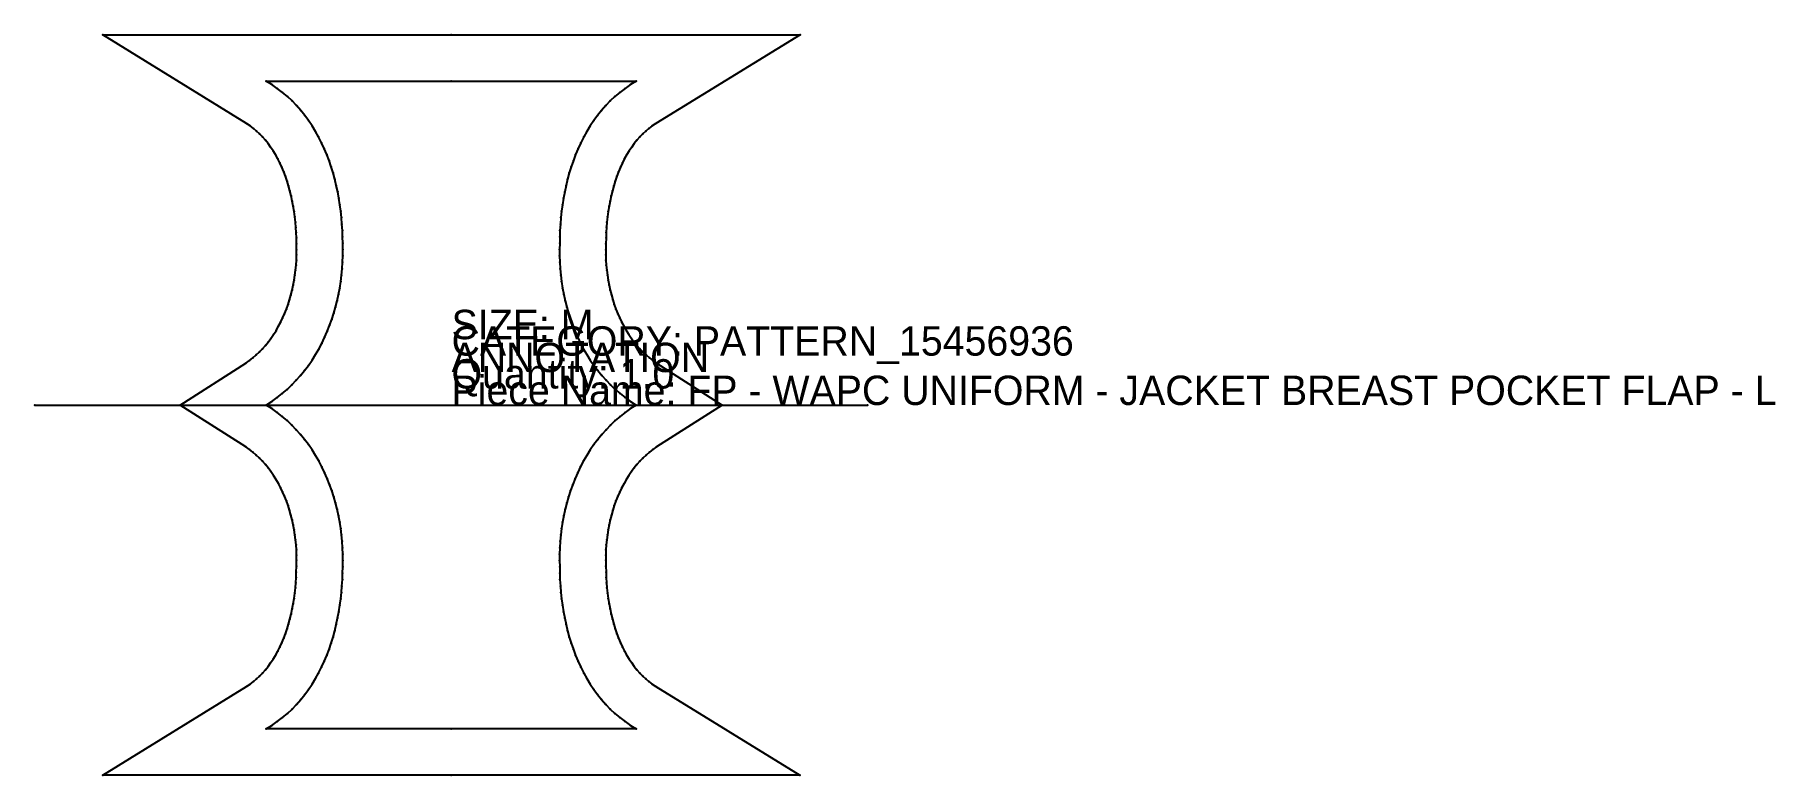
# Model space of a CAD drawing. Extents: x -75.3 to 11.2, y -0.1 to 46.3.
# Drawn here: x -75.25 to -60.44, y 40.02 to 46.32 of the extents above.
import ezdxf

# ---------------------------------------------------------------- set-up
doc = ezdxf.new("R2010")
doc.units = 0

# ---------------------------------------------------------------- blocks, each defined once
blk = doc.blocks.new('FP - WAPC UNIFORM - JACKET BREAST POCKET FLAP - L_M')
at = {"layer": '1'}
for points in [[(-74.0136, 43.169), (-73.4549, 43.5266), (-73.4245, 43.5481), (-73.3955, 43.5708), (-73.3671, 43.5952), (-73.3399, 43.6208), (-73.3139, 43.6477), (-73.2887, 43.676), (-73.2646, 43.7055), (-73.2415, 43.7363), (-73.2193, 43.7687), (-73.1983, 43.8019), (-73.1785, 43.8362), (-73.1596, 43.8718), (-73.1419, 43.9086), (-73.1252, 43.9464), (-73.1099, 43.985), (-73.0956, 44.0246), (-73.0827, 44.0645), (-73.0711, 44.1052), (-73.0605, 44.147), (-73.0513, 44.1891), (-73.0434, 44.2313), (-73.0368, 44.2742), (-73.0314, 44.3169), (-73.0274, 44.36), (-73.0247, 44.4031), (-73.0233, 44.4459), (-73.0231, 44.4885), (-73.0245, 44.5395), (-73.0252, 44.5914), (-73.0269, 44.636), (-73.0296, 44.6812), (-73.0334, 44.7265), (-73.0383, 44.7717), (-73.0443, 44.8165), (-73.0514, 44.8612), (-73.0595, 44.9051), (-73.069, 44.9487), (-73.0795, 44.9919), (-73.091, 45.0337), (-73.1037, 45.075), (-73.1175, 45.1154), (-73.1324, 45.1543), (-73.1485, 45.1928), (-73.1655, 45.2298), (-73.1836, 45.2653), (-73.2026, 45.2996), (-73.2227, 45.3326), (-73.2439, 45.3643), (-73.2659, 45.3945), (-73.2885, 45.4228), (-73.3125, 45.45), (-73.3378, 45.4762), (-73.3636, 45.5005), (-73.3907, 45.5235), (-73.4189, 45.5451), (-73.4488, 45.5657), (-74.6711, 46.3193)], [(-74.6711, 46.3193), (-71.7077, 46.3192)], [(-71.7077, 46.3192), (-68.7377, 46.3191)], [(-68.7377, 46.3191), (-69.9667, 45.5655), (-69.9961, 45.5452), (-70.0244, 45.5235), (-70.0517, 45.5003), (-70.0776, 45.476), (-70.1025, 45.4502), (-70.1266, 45.4228), (-70.1495, 45.3943), (-70.1713, 45.3643), (-70.1925, 45.3326), (-70.2126, 45.2996), (-70.2315, 45.2656), (-70.2496, 45.2298), (-70.2668, 45.1925), (-70.2827, 45.1547), (-70.2975, 45.1157), (-70.3114, 45.075), (-70.3241, 45.0337), (-70.3357, 44.9916), (-70.3462, 44.9487), (-70.3556, 44.9051), (-70.3639, 44.8609), (-70.3709, 44.8165), (-70.3769, 44.7717), (-70.3818, 44.7265), (-70.3856, 44.6815), (-70.3882, 44.6364), (-70.3899, 44.591), (-70.3907, 44.5395), (-70.392, 44.4889), (-70.3918, 44.4459), (-70.3904, 44.4027), (-70.3877, 44.3597), (-70.3838, 44.3169), (-70.3784, 44.2742), (-70.3718, 44.2317), (-70.3638, 44.1891), (-70.3546, 44.1467), (-70.3442, 44.1056), (-70.3324, 44.0645), (-70.3195, 44.0242), (-70.3054, 43.9853), (-70.2899, 43.9464), (-70.2732, 43.9083), (-70.2556, 43.8718), (-70.2367, 43.8362), (-70.2169, 43.8019), (-70.1959, 43.7687), (-70.1737, 43.7363), (-70.1506, 43.7055), (-70.1265, 43.676), (-70.1013, 43.6477), (-70.0753, 43.6208), (-70.0481, 43.5952), (-70.0197, 43.5708), (-69.9907, 43.5481), (-69.9603, 43.5266), (-69.4016, 43.169)], [(-74.6712, 40.0199), (-73.4489, 40.7735), (-73.419, 40.7941), (-73.3908, 40.8157), (-73.3637, 40.8387), (-73.3377, 40.8632), (-73.3128, 40.8889), (-73.2888, 40.9162), (-73.2658, 40.9449), (-73.244, 40.9749), (-73.2228, 41.0066), (-73.2027, 41.0396), (-73.1837, 41.0739), (-73.1655, 41.1097), (-73.1485, 41.1464), (-73.1326, 41.1845), (-73.1176, 41.2238), (-73.1038, 41.2642), (-73.0911, 41.3055), (-73.0795, 41.3476), (-73.069, 41.3905), (-73.0596, 41.4341), (-73.0513, 41.4783), (-73.0443, 41.5227), (-73.0383, 41.5675), (-73.0334, 41.6127), (-73.0296, 41.6577), (-73.027, 41.7028), (-73.0253, 41.7478), (-73.0246, 41.7997), (-73.0232, 41.8507), (-73.0234, 41.8933), (-73.0248, 41.9365), (-73.0274, 41.9792), (-73.0315, 42.0219), (-73.0369, 42.0654), (-73.0434, 42.1079), (-73.0514, 42.1501), (-73.0606, 42.1925), (-73.071, 42.2336), (-73.0827, 42.2744), (-73.0958, 42.315), (-73.1099, 42.3542), (-73.1253, 42.3928), (-73.142, 42.4308), (-73.1596, 42.4673), (-73.1783, 42.5027), (-73.1984, 42.5373), (-73.2196, 42.5709), (-73.2415, 42.6029), (-73.2646, 42.6337), (-73.2887, 42.6632), (-73.3139, 42.6915), (-73.3399, 42.7184), (-73.367, 42.7438), (-73.3955, 42.7683), (-73.4248, 42.7913), (-73.4547, 42.8125), (-74.0136, 43.169)], [(-69.4016, 43.169), (-69.9605, 42.8125), (-69.9904, 42.7913), (-70.0197, 42.7683), (-70.0482, 42.7438), (-70.0753, 42.7184), (-70.1013, 42.6915), (-70.1265, 42.6632), (-70.1506, 42.6337), (-70.1737, 42.6029), (-70.1957, 42.5708), (-70.2168, 42.5373), (-70.2367, 42.503), (-70.2554, 42.4677), (-70.2732, 42.4306), (-70.2899, 42.3928), (-70.3052, 42.3542), (-70.3195, 42.3146), (-70.3324, 42.2747), (-70.3441, 42.2336), (-70.3547, 42.1922), (-70.3637, 42.1505), (-70.3717, 42.1079), (-70.3783, 42.065), (-70.3837, 42.0223), (-70.3877, 41.9792), (-70.3904, 41.9361), (-70.3918, 41.8933), (-70.392, 41.8503), (-70.3907, 41.7997), (-70.3899, 41.7478), (-70.3883, 41.7028), (-70.3856, 41.6577), (-70.3819, 41.6127), (-70.3769, 41.5679), (-70.3709, 41.5223), (-70.3639, 41.478), (-70.3557, 41.4345), (-70.3463, 41.3906), (-70.3358, 41.3475), (-70.3242, 41.3055), (-70.3115, 41.2642), (-70.2977, 41.2239), (-70.2828, 41.1847), (-70.2668, 41.1467), (-70.2496, 41.1095), (-70.2315, 41.0737), (-70.2125, 41.0394), (-70.1925, 41.0066), (-70.1715, 40.9751), (-70.1494, 40.9449), (-70.1265, 40.9162), (-70.1025, 40.889), (-70.0776, 40.8632), (-70.0517, 40.8389), (-70.0244, 40.8157), (-69.9961, 40.794), (-69.9664, 40.7735), (-68.7415, 40.0199)], [(-68.7415, 40.0199), (-71.7076, 40.0199), (-74.6712, 40.0199)]]:
    blk.add_lwpolyline(points, dxfattribs=at)
at = {"layer": '14'}
for points in [[(-73.2824, 43.1695), (-73.2349, 43.1999), (-73.1893, 43.2322), (-73.1456, 43.2664), (-73.1037, 43.3025), (-73.0636, 43.3402), (-73.0254, 43.3796), (-72.989, 43.4205), (-72.9544, 43.4629), (-72.9216, 43.5067), (-72.8906, 43.5518), (-72.8613, 43.5981), (-72.8339, 43.6456), (-72.8082, 43.6941), (-72.7843, 43.7437), (-72.7621, 43.7941), (-72.7417, 43.8453), (-72.723, 43.8972), (-72.706, 43.9498), (-72.6908, 44.003), (-72.6773, 44.0566), (-72.6654, 44.1107), (-72.6553, 44.165), (-72.6468, 44.2196), (-72.64, 44.2744), (-72.6349, 44.3292), (-72.6314, 44.384), (-72.6296, 44.4387), (-72.6294, 44.4932), (-72.6309, 44.5475), (-72.6316, 44.6012), (-72.6336, 44.6552), (-72.6369, 44.7096), (-72.6415, 44.7641), (-72.6474, 44.8188), (-72.6547, 44.8735), (-72.6634, 44.9281), (-72.6735, 44.9825), (-72.6852, 45.0367), (-72.6983, 45.0906), (-72.713, 45.144), (-72.7293, 45.1968), (-72.7472, 45.2491), (-72.7668, 45.3006), (-72.7881, 45.3513), (-72.811, 45.4011), (-72.8358, 45.45), (-72.8623, 45.4977), (-72.8907, 45.5443), (-72.9209, 45.5896), (-72.953, 45.6336), (-72.987, 45.6761), (-73.0231, 45.717), (-73.0611, 45.7564), (-73.1011, 45.794), (-73.1432, 45.8298), (-73.1874, 45.8637), (-73.2338, 45.8956), (-73.2823, 45.9255)], [(-73.2823, 45.9255), (-71.7077, 45.9255)], [(-71.7077, 45.9255), (-70.1328, 45.9254)], [(-70.1328, 45.9254), (-70.1814, 45.8956), (-70.2277, 45.8637), (-70.2719, 45.8298), (-70.314, 45.794), (-70.3541, 45.7564), (-70.3921, 45.717), (-70.4281, 45.6761), (-70.4622, 45.6336), (-70.4943, 45.5896), (-70.5245, 45.5443), (-70.5529, 45.4977), (-70.5794, 45.45), (-70.6041, 45.4011), (-70.6271, 45.3513), (-70.6484, 45.3006), (-70.6679, 45.2491), (-70.6858, 45.1968), (-70.7021, 45.144), (-70.7168, 45.0906), (-70.73, 45.0367), (-70.7416, 44.9825), (-70.7518, 44.9281), (-70.7605, 44.8735), (-70.7678, 44.8188), (-70.7737, 44.7641), (-70.7783, 44.7096), (-70.7815, 44.6552), (-70.7835, 44.6012), (-70.7843, 44.5475), (-70.7857, 44.4932), (-70.7855, 44.4387), (-70.7837, 44.384), (-70.7803, 44.3292), (-70.7752, 44.2744), (-70.7684, 44.2196), (-70.7599, 44.165), (-70.7497, 44.1107), (-70.7379, 44.0566), (-70.7244, 44.003), (-70.7091, 43.9498), (-70.6922, 43.8972), (-70.6735, 43.8453), (-70.653, 43.7941), (-70.6309, 43.7437), (-70.607, 43.6941), (-70.5813, 43.6456), (-70.5539, 43.5981), (-70.5246, 43.5518), (-70.4936, 43.5067), (-70.4608, 43.4629), (-70.4262, 43.4205), (-70.3898, 43.3796), (-70.3516, 43.3402), (-70.3115, 43.3025), (-70.2696, 43.2664), (-70.2259, 43.2322), (-70.1803, 43.1999), (-70.1328, 43.1695)], [(-73.2824, 40.4136), (-73.2339, 40.4435), (-73.1875, 40.4754), (-73.1433, 40.5093), (-73.1012, 40.5451), (-73.0612, 40.5827), (-73.0232, 40.622), (-72.9872, 40.663), (-72.9531, 40.7055), (-72.921, 40.7495), (-72.8908, 40.7948), (-72.8624, 40.8414), (-72.8359, 40.8891), (-72.8111, 40.938), (-72.7881, 40.9878), (-72.7669, 41.0385), (-72.7473, 41.09), (-72.7294, 41.1423), (-72.7131, 41.1951), (-72.6984, 41.2485), (-72.6852, 41.3024), (-72.6736, 41.3566), (-72.6634, 41.411), (-72.6547, 41.4656), (-72.6474, 41.5203), (-72.6415, 41.575), (-72.6369, 41.6295), (-72.6337, 41.6839), (-72.6317, 41.7379), (-72.631, 41.7916), (-72.6295, 41.8459), (-72.6297, 41.9004), (-72.6315, 41.9551), (-72.6349, 42.0099), (-72.6401, 42.0647), (-72.6469, 42.1195), (-72.6553, 42.1741), (-72.6655, 42.2284), (-72.6773, 42.2825), (-72.6908, 42.3361), (-72.7061, 42.3893), (-72.7231, 42.4419), (-72.7417, 42.4938), (-72.7622, 42.545), (-72.7843, 42.5954), (-72.8082, 42.6449), (-72.8339, 42.6935), (-72.8614, 42.7409), (-72.8906, 42.7873), (-72.9216, 42.8324), (-72.9544, 42.8762), (-72.989, 42.9186), (-73.0254, 42.9595), (-73.0636, 42.9989), (-73.1037, 43.0366), (-73.1456, 43.0726), (-73.1893, 43.1069), (-73.2349, 43.1392), (-73.2824, 43.1695)], [(-70.1328, 43.1695), (-70.1803, 43.1392), (-70.2259, 43.1069), (-70.2696, 43.0726), (-70.3115, 43.0366), (-70.3516, 42.9989), (-70.3898, 42.9595), (-70.4262, 42.9186), (-70.4608, 42.8762), (-70.4936, 42.8324), (-70.5246, 42.7873), (-70.5538, 42.741), (-70.5813, 42.6935), (-70.6069, 42.645), (-70.6308, 42.5954), (-70.653, 42.545), (-70.6734, 42.4938), (-70.6921, 42.4419), (-70.7091, 42.3893), (-70.7243, 42.3361), (-70.7379, 42.2825), (-70.7497, 42.2284), (-70.7598, 42.1741), (-70.7683, 42.1195), (-70.7751, 42.0647), (-70.7802, 42.0099), (-70.7837, 41.9551), (-70.7855, 41.9004), (-70.7857, 41.8459), (-70.7843, 41.7916), (-70.7835, 41.7379), (-70.7816, 41.6839), (-70.7783, 41.6295), (-70.7738, 41.575), (-70.7678, 41.5203), (-70.7605, 41.4656), (-70.7519, 41.411), (-70.7417, 41.3566), (-70.73, 41.3024), (-70.7169, 41.2486), (-70.7022, 41.1952), (-70.6859, 41.1423), (-70.668, 41.0901), (-70.6484, 41.0385), (-70.6271, 40.9878), (-70.6041, 40.938), (-70.5794, 40.8892), (-70.5529, 40.8414), (-70.5245, 40.7948), (-70.4943, 40.7495), (-70.4621, 40.7055), (-70.4281, 40.663), (-70.3921, 40.6221), (-70.3541, 40.5827), (-70.314, 40.5451), (-70.2719, 40.5093), (-70.2277, 40.4754), (-70.1814, 40.4435), (-70.1328, 40.4136)], [(-70.1328, 40.4136), (-71.7076, 40.4136), (-73.2824, 40.4136)]]:
    blk.add_lwpolyline(points, dxfattribs=at)
at = {"layer": '2'}
for p in [(-74.6711, 46.3193), (-74.6711, 46.3193), (-71.7077, 46.3192), (-71.7077, 46.3192), (-68.7377, 46.3191), (-68.7377, 46.3191), (-73.2823, 45.9255), (-73.2823, 45.9255), (-71.7077, 45.9255), (-71.7077, 45.9255), (-70.1328, 45.9254), (-70.1328, 45.9254), (-73.0245, 44.5395), (-72.6309, 44.5475), (-70.7843, 44.5475), (-70.3907, 44.5395), (-75.2509, 43.1695), (-74.0136, 43.169), (-74.0136, 43.169), (-73.2824, 43.1695), (-73.2824, 43.1695), (-70.1328, 43.1695), (-70.1328, 43.1695), (-69.4016, 43.169), (-69.4016, 43.169), (-68.1643, 43.1695), (-73.0246, 41.7997), (-72.631, 41.7916), (-70.7843, 41.7916), (-70.3907, 41.7997), (-73.2824, 40.4136), (-73.2824, 40.4136), (-71.7076, 40.4136), (-70.1328, 40.4136), (-70.1328, 40.4136), (-74.6712, 40.0199), (-74.6712, 40.0199), (-71.7076, 40.0199), (-68.7415, 40.0199), (-68.7415, 40.0199)]:
    blk.add_point(p, dxfattribs=at)
at = {"layer": '3'}
for p in [(-73.2338, 45.8956), (-73.1874, 45.8637), (-73.1432, 45.8298), (-73.1011, 45.794), (-70.314, 45.794), (-70.2719, 45.8298), (-70.2277, 45.8637), (-70.1814, 45.8956), (-73.0611, 45.7564), (-73.0231, 45.717), (-72.987, 45.6761), (-72.953, 45.6336), (-70.4622, 45.6336), (-70.4281, 45.6761), (-70.3921, 45.717), (-70.3541, 45.7564), (-73.4488, 45.5657), (-73.4189, 45.5451), (-73.3907, 45.5235), (-73.3636, 45.5005), (-73.3378, 45.4762), (-72.9209, 45.5896), (-72.8907, 45.5443), (-72.8623, 45.4977), (-70.5529, 45.4977), (-70.5245, 45.5443), (-70.4943, 45.5896), (-70.0776, 45.476), (-70.0517, 45.5003), (-70.0244, 45.5235), (-69.9961, 45.5452), (-69.9667, 45.5655), (-73.3125, 45.45), (-73.2885, 45.4228), (-73.2659, 45.3945), (-73.2439, 45.3643), (-73.2227, 45.3326), (-72.8358, 45.45), (-72.811, 45.4011), (-72.7881, 45.3513), (-70.6271, 45.3513), (-70.6041, 45.4011), (-70.5794, 45.45), (-70.1925, 45.3326), (-70.1713, 45.3643), (-70.1495, 45.3943), (-70.1266, 45.4228), (-70.1025, 45.4502), (-73.2026, 45.2996), (-73.1836, 45.2653), (-73.1655, 45.2298), (-73.1485, 45.1928), (-72.7668, 45.3006), (-72.7472, 45.2491), (-72.7293, 45.1968), (-70.6858, 45.1968), (-70.6679, 45.2491), (-70.6484, 45.3006), (-70.2668, 45.1925), (-70.2496, 45.2298), (-70.2315, 45.2656), (-70.2126, 45.2996), (-73.1324, 45.1543), (-73.1175, 45.1154), (-73.1037, 45.075), (-73.091, 45.0337), (-72.713, 45.144), (-72.6983, 45.0906), (-72.6852, 45.0367), (-70.73, 45.0367), (-70.7168, 45.0906), (-70.7021, 45.144), (-70.3241, 45.0337), (-70.3114, 45.075), (-70.2975, 45.1157), (-70.2827, 45.1547), (-73.0795, 44.9919), (-73.069, 44.9487), (-73.0595, 44.9051), (-72.6735, 44.9825), (-72.6634, 44.9281), (-70.7518, 44.9281), (-70.7416, 44.9825), (-70.3556, 44.9051), (-70.3462, 44.9487), (-70.3357, 44.9916), (-73.0514, 44.8612), (-73.0443, 44.8165), (-73.0383, 44.7717), (-72.6547, 44.8735), (-72.6474, 44.8188), (-72.6415, 44.7641), (-70.7737, 44.7641), (-70.7678, 44.8188), (-70.7605, 44.8735), (-70.3769, 44.7717), (-70.3709, 44.8165), (-70.3639, 44.8609), (-73.0334, 44.7265), (-73.0296, 44.6812), (-73.0269, 44.636), (-73.0252, 44.5914), (-72.6369, 44.7096), (-72.6336, 44.6552), (-72.6316, 44.6012), (-70.7835, 44.6012), (-70.7815, 44.6552), (-70.7783, 44.7096), (-70.3899, 44.591), (-70.3882, 44.6364), (-70.3856, 44.6815), (-70.3818, 44.7265), (-73.0233, 44.4459), (-73.0231, 44.4885), (-72.6296, 44.4387), (-72.6294, 44.4932), (-70.7857, 44.4932), (-70.7855, 44.4387), (-70.392, 44.4889), (-70.3918, 44.4459), (-73.0314, 44.3169), (-73.0274, 44.36), (-73.0247, 44.4031), (-72.6349, 44.3292), (-72.6314, 44.384), (-70.7837, 44.384), (-70.7803, 44.3292), (-70.3904, 44.4027), (-70.3877, 44.3597), (-70.3838, 44.3169), (-73.0605, 44.147), (-73.0513, 44.1891), (-73.0434, 44.2313), (-73.0368, 44.2742), (-72.6553, 44.165), (-72.6468, 44.2196), (-72.64, 44.2744), (-70.7752, 44.2744), (-70.7684, 44.2196), (-70.7599, 44.165), (-70.3784, 44.2742), (-70.3718, 44.2317), (-70.3638, 44.1891), (-70.3546, 44.1467), (-73.0956, 44.0246), (-73.0827, 44.0645), (-73.0711, 44.1052), (-72.6908, 44.003), (-72.6773, 44.0566), (-72.6654, 44.1107), (-70.7497, 44.1107), (-70.7379, 44.0566), (-70.7244, 44.003), (-70.3442, 44.1056), (-70.3324, 44.0645), (-70.3195, 44.0242), (-73.1596, 43.8718), (-73.1419, 43.9086), (-73.1252, 43.9464), (-73.1099, 43.985), (-72.7417, 43.8453), (-72.723, 43.8972), (-72.706, 43.9498), (-70.7091, 43.9498), (-70.6922, 43.8972), (-70.6735, 43.8453), (-70.3054, 43.9853), (-70.2899, 43.9464), (-70.2732, 43.9083), (-70.2556, 43.8718), (-73.2646, 43.7055), (-73.2415, 43.7363), (-73.2193, 43.7687), (-73.1983, 43.8019), (-73.1785, 43.8362), (-72.8082, 43.6941), (-72.7843, 43.7437), (-72.7621, 43.7941), (-70.653, 43.7941), (-70.6309, 43.7437), (-70.607, 43.6941), (-70.2367, 43.8362), (-70.2169, 43.8019), (-70.1959, 43.7687), (-70.1737, 43.7363), (-70.1506, 43.7055), (-73.4245, 43.5481), (-73.3955, 43.5708), (-73.3671, 43.5952), (-73.3399, 43.6208), (-73.3139, 43.6477), (-73.2887, 43.676), (-72.8906, 43.5518), (-72.8613, 43.5981), (-72.8339, 43.6456), (-70.5813, 43.6456), (-70.5539, 43.5981), (-70.5246, 43.5518), (-70.1265, 43.676), (-70.1013, 43.6477), (-70.0753, 43.6208), (-70.0481, 43.5952), (-70.0197, 43.5708), (-69.9907, 43.5481), (-73.4549, 43.5266), (-72.989, 43.4205), (-72.9544, 43.4629), (-72.9216, 43.5067), (-70.4936, 43.5067), (-70.4608, 43.4629), (-70.4262, 43.4205), (-69.9603, 43.5266), (-73.1456, 43.2664), (-73.1037, 43.3025), (-73.0636, 43.3402), (-73.0254, 43.3796), (-70.3898, 43.3796), (-70.3516, 43.3402), (-70.3115, 43.3025), (-70.2696, 43.2664), (-73.2349, 43.1999), (-73.2349, 43.1392), (-73.1893, 43.2322), (-73.1893, 43.1069), (-70.2259, 43.2322), (-70.2259, 43.1069), (-70.1803, 43.1999), (-70.1803, 43.1392), (-73.1456, 43.0726), (-73.1037, 43.0366), (-73.0636, 42.9989), (-73.0254, 42.9595), (-70.3898, 42.9595), (-70.3516, 42.9989), (-70.3115, 43.0366), (-70.2696, 43.0726), (-73.4547, 42.8125), (-72.989, 42.9186), (-72.9544, 42.8762), (-72.9216, 42.8324), (-70.4936, 42.8324), (-70.4608, 42.8762), (-70.4262, 42.9186), (-69.9605, 42.8125), (-73.4248, 42.7913), (-73.3955, 42.7683), (-73.367, 42.7438), (-73.3399, 42.7184), (-73.3139, 42.6915), (-73.2887, 42.6632), (-72.8906, 42.7873), (-72.8614, 42.7409), (-72.8339, 42.6935), (-70.5813, 42.6935), (-70.5538, 42.741), (-70.5246, 42.7873), (-70.1265, 42.6632), (-70.1013, 42.6915), (-70.0753, 42.7184), (-70.0482, 42.7438), (-70.0197, 42.7683), (-69.9904, 42.7913), (-73.2646, 42.6337), (-73.2415, 42.6029), (-73.2196, 42.5709), (-73.1984, 42.5373), (-72.8082, 42.6449), (-72.7843, 42.5954), (-72.7622, 42.545), (-70.653, 42.545), (-70.6308, 42.5954), (-70.6069, 42.645), (-70.2168, 42.5373), (-70.1957, 42.5708), (-70.1737, 42.6029), (-70.1506, 42.6337), (-73.1783, 42.5027), (-73.1596, 42.4673), (-73.142, 42.4308), (-73.1253, 42.3928), (-72.7417, 42.4938), (-72.7231, 42.4419), (-72.7061, 42.3893), (-70.7091, 42.3893), (-70.6921, 42.4419), (-70.6734, 42.4938), (-70.2899, 42.3928), (-70.2732, 42.4306), (-70.2554, 42.4677), (-70.2367, 42.503), (-73.1099, 42.3542), (-73.0958, 42.315), (-73.0827, 42.2744), (-73.071, 42.2336), (-72.6908, 42.3361), (-72.6773, 42.2825), (-72.6655, 42.2284), (-70.7497, 42.2284), (-70.7379, 42.2825), (-70.7243, 42.3361), (-70.3441, 42.2336), (-70.3324, 42.2747), (-70.3195, 42.3146), (-70.3052, 42.3542), (-73.0606, 42.1925), (-73.0514, 42.1501), (-73.0434, 42.1079), (-73.0369, 42.0654), (-72.6553, 42.1741), (-72.6469, 42.1195), (-72.6401, 42.0647), (-70.7751, 42.0647), (-70.7683, 42.1195), (-70.7598, 42.1741), (-70.3783, 42.065), (-70.3717, 42.1079), (-70.3637, 42.1505), (-70.3547, 42.1922), (-73.0315, 42.0219), (-73.0274, 41.9792), (-73.0248, 41.9365), (-72.6349, 42.0099), (-72.6315, 41.9551), (-70.7837, 41.9551), (-70.7802, 42.0099), (-70.3904, 41.9361), (-70.3877, 41.9792), (-70.3837, 42.0223), (-73.0234, 41.8933), (-73.0232, 41.8507), (-72.6297, 41.9004), (-72.6295, 41.8459), (-70.7857, 41.8459), (-70.7855, 41.9004), (-70.392, 41.8503), (-70.3918, 41.8933), (-73.0296, 41.6577), (-73.027, 41.7028), (-73.0253, 41.7478), (-72.6369, 41.6295), (-72.6337, 41.6839), (-72.6317, 41.7379), (-70.7835, 41.7379), (-70.7816, 41.6839), (-70.7783, 41.6295), (-70.3899, 41.7478), (-70.3883, 41.7028), (-70.3856, 41.6577), (-73.0513, 41.4783), (-73.0443, 41.5227), (-73.0383, 41.5675), (-73.0334, 41.6127), (-72.6474, 41.5203), (-72.6415, 41.575), (-70.7738, 41.575), (-70.7678, 41.5203), (-70.3819, 41.6127), (-70.3769, 41.5679), (-70.3709, 41.5223), (-70.3639, 41.478), (-73.0795, 41.3476), (-73.069, 41.3905), (-73.0596, 41.4341), (-72.6736, 41.3566), (-72.6634, 41.411), (-72.6547, 41.4656), (-70.7605, 41.4656), (-70.7519, 41.411), (-70.7417, 41.3566), (-70.3557, 41.4345), (-70.3463, 41.3906), (-70.3358, 41.3475), (-73.1326, 41.1845), (-73.1176, 41.2238), (-73.1038, 41.2642), (-73.0911, 41.3055), (-72.7131, 41.1951), (-72.6984, 41.2485), (-72.6852, 41.3024), (-70.73, 41.3024), (-70.7169, 41.2486), (-70.7022, 41.1952), (-70.3242, 41.3055), (-70.3115, 41.2642), (-70.2977, 41.2239), (-70.2828, 41.1847), (-73.2027, 41.0396), (-73.1837, 41.0739), (-73.1655, 41.1097), (-73.1485, 41.1464), (-72.7669, 41.0385), (-72.7473, 41.09), (-72.7294, 41.1423), (-70.6859, 41.1423), (-70.668, 41.0901), (-70.6484, 41.0385), (-70.2668, 41.1467), (-70.2496, 41.1095), (-70.2315, 41.0737), (-70.2125, 41.0394), (-73.3128, 40.8889), (-73.2888, 40.9162), (-73.2658, 40.9449), (-73.244, 40.9749), (-73.2228, 41.0066), (-72.8359, 40.8891), (-72.8111, 40.938), (-72.7881, 40.9878), (-70.6271, 40.9878), (-70.6041, 40.938), (-70.5794, 40.8892), (-70.1925, 41.0066), (-70.1715, 40.9751), (-70.1494, 40.9449), (-70.1265, 40.9162), (-70.1025, 40.889), (-73.4489, 40.7735), (-73.419, 40.7941), (-73.3908, 40.8157), (-73.3637, 40.8387), (-73.3377, 40.8632), (-72.921, 40.7495), (-72.8908, 40.7948), (-72.8624, 40.8414), (-70.5529, 40.8414), (-70.5245, 40.7948), (-70.4943, 40.7495), (-70.0776, 40.8632), (-70.0517, 40.8389), (-70.0244, 40.8157), (-69.9961, 40.794), (-69.9664, 40.7735), (-73.0612, 40.5827), (-73.0232, 40.622), (-72.9872, 40.663), (-72.9531, 40.7055), (-70.4621, 40.7055), (-70.4281, 40.663), (-70.3921, 40.6221), (-70.3541, 40.5827), (-73.2339, 40.4435), (-73.1875, 40.4754), (-73.1433, 40.5093), (-73.1012, 40.5451), (-70.314, 40.5451), (-70.2719, 40.5093), (-70.2277, 40.4754), (-70.1814, 40.4435)]:
    blk.add_point(p, dxfattribs=at)
at = {"layer": '5'}
blk.add_line((-75.2509, 43.1695), (-68.1643, 43.1695), dxfattribs=at)
at = {"layer": '7'}
blk.add_line((-75.2509, 43.1695), (-68.1643, 43.1695), dxfattribs=at)
at = {"layer": '84'}
for points in [[(-74.0136, 43.169), (-73.4549, 43.5266), (-73.4245, 43.5481), (-73.3955, 43.5708), (-73.3671, 43.5952), (-73.3399, 43.6208), (-73.3139, 43.6477), (-73.2887, 43.676), (-73.2646, 43.7055), (-73.2415, 43.7363), (-73.2193, 43.7687), (-73.1983, 43.8019), (-73.1785, 43.8362), (-73.1596, 43.8718), (-73.1419, 43.9086), (-73.1252, 43.9464), (-73.1099, 43.985), (-73.0956, 44.0246), (-73.0827, 44.0645), (-73.0711, 44.1052), (-73.0605, 44.147), (-73.0513, 44.1891), (-73.0434, 44.2313), (-73.0368, 44.2742), (-73.0314, 44.3169), (-73.0274, 44.36), (-73.0247, 44.4031), (-73.0233, 44.4459), (-73.0231, 44.4885), (-73.0245, 44.5395), (-73.0252, 44.5914), (-73.0269, 44.636), (-73.0296, 44.6812), (-73.0334, 44.7265), (-73.0383, 44.7717), (-73.0443, 44.8165), (-73.0514, 44.8612), (-73.0595, 44.9051), (-73.069, 44.9487), (-73.0795, 44.9919), (-73.091, 45.0337), (-73.1037, 45.075), (-73.1175, 45.1154), (-73.1324, 45.1543), (-73.1485, 45.1928), (-73.1655, 45.2298), (-73.1836, 45.2653), (-73.2026, 45.2996), (-73.2227, 45.3326), (-73.2439, 45.3643), (-73.2659, 45.3945), (-73.2885, 45.4228), (-73.3125, 45.45), (-73.3378, 45.4762), (-73.3636, 45.5005), (-73.3907, 45.5235), (-73.4189, 45.5451), (-73.4488, 45.5657), (-74.6711, 46.3193)], [(-74.6711, 46.3193), (-71.7077, 46.3192)], [(-71.7077, 46.3192), (-68.7377, 46.3191)], [(-68.7377, 46.3191), (-69.9667, 45.5655), (-69.9961, 45.5452), (-70.0244, 45.5235), (-70.0517, 45.5003), (-70.0776, 45.476), (-70.1025, 45.4502), (-70.1266, 45.4228), (-70.1495, 45.3943), (-70.1713, 45.3643), (-70.1925, 45.3326), (-70.2126, 45.2996), (-70.2315, 45.2656), (-70.2496, 45.2298), (-70.2668, 45.1925), (-70.2827, 45.1547), (-70.2975, 45.1157), (-70.3114, 45.075), (-70.3241, 45.0337), (-70.3357, 44.9916), (-70.3462, 44.9487), (-70.3556, 44.9051), (-70.3639, 44.8609), (-70.3709, 44.8165), (-70.3769, 44.7717), (-70.3818, 44.7265), (-70.3856, 44.6815), (-70.3882, 44.6364), (-70.3899, 44.591), (-70.3907, 44.5395), (-70.392, 44.4889), (-70.3918, 44.4459), (-70.3904, 44.4027), (-70.3877, 44.3597), (-70.3838, 44.3169), (-70.3784, 44.2742), (-70.3718, 44.2317), (-70.3638, 44.1891), (-70.3546, 44.1467), (-70.3442, 44.1056), (-70.3324, 44.0645), (-70.3195, 44.0242), (-70.3054, 43.9853), (-70.2899, 43.9464), (-70.2732, 43.9083), (-70.2556, 43.8718), (-70.2367, 43.8362), (-70.2169, 43.8019), (-70.1959, 43.7687), (-70.1737, 43.7363), (-70.1506, 43.7055), (-70.1265, 43.676), (-70.1013, 43.6477), (-70.0753, 43.6208), (-70.0481, 43.5952), (-70.0197, 43.5708), (-69.9907, 43.5481), (-69.9603, 43.5266), (-69.4016, 43.169)], [(-74.6712, 40.0199), (-73.4489, 40.7735), (-73.419, 40.7941), (-73.3908, 40.8157), (-73.3637, 40.8387), (-73.3377, 40.8632), (-73.3128, 40.8889), (-73.2888, 40.9162), (-73.2658, 40.9449), (-73.244, 40.9749), (-73.2228, 41.0066), (-73.2027, 41.0396), (-73.1837, 41.0739), (-73.1655, 41.1097), (-73.1485, 41.1464), (-73.1326, 41.1845), (-73.1176, 41.2238), (-73.1038, 41.2642), (-73.0911, 41.3055), (-73.0795, 41.3476), (-73.069, 41.3905), (-73.0596, 41.4341), (-73.0513, 41.4783), (-73.0443, 41.5227), (-73.0383, 41.5675), (-73.0334, 41.6127), (-73.0296, 41.6577), (-73.027, 41.7028), (-73.0253, 41.7478), (-73.0246, 41.7997), (-73.0232, 41.8507), (-73.0234, 41.8933), (-73.0248, 41.9365), (-73.0274, 41.9792), (-73.0315, 42.0219), (-73.0369, 42.0654), (-73.0434, 42.1079), (-73.0514, 42.1501), (-73.0606, 42.1925), (-73.071, 42.2336), (-73.0827, 42.2744), (-73.0958, 42.315), (-73.1099, 42.3542), (-73.1253, 42.3928), (-73.142, 42.4308), (-73.1596, 42.4673), (-73.1783, 42.5027), (-73.1984, 42.5373), (-73.2196, 42.5709), (-73.2415, 42.6029), (-73.2646, 42.6337), (-73.2887, 42.6632), (-73.3139, 42.6915), (-73.3399, 42.7184), (-73.367, 42.7438), (-73.3955, 42.7683), (-73.4248, 42.7913), (-73.4547, 42.8125), (-74.0136, 43.169)], [(-69.4016, 43.169), (-69.9605, 42.8125), (-69.9904, 42.7913), (-70.0197, 42.7683), (-70.0482, 42.7438), (-70.0753, 42.7184), (-70.1013, 42.6915), (-70.1265, 42.6632), (-70.1506, 42.6337), (-70.1737, 42.6029), (-70.1957, 42.5708), (-70.2168, 42.5373), (-70.2367, 42.503), (-70.2554, 42.4677), (-70.2732, 42.4306), (-70.2899, 42.3928), (-70.3052, 42.3542), (-70.3195, 42.3146), (-70.3324, 42.2747), (-70.3441, 42.2336), (-70.3547, 42.1922), (-70.3637, 42.1505), (-70.3717, 42.1079), (-70.3783, 42.065), (-70.3837, 42.0223), (-70.3877, 41.9792), (-70.3904, 41.9361), (-70.3918, 41.8933), (-70.392, 41.8503), (-70.3907, 41.7997), (-70.3899, 41.7478), (-70.3883, 41.7028), (-70.3856, 41.6577), (-70.3819, 41.6127), (-70.3769, 41.5679), (-70.3709, 41.5223), (-70.3639, 41.478), (-70.3557, 41.4345), (-70.3463, 41.3906), (-70.3358, 41.3475), (-70.3242, 41.3055), (-70.3115, 41.2642), (-70.2977, 41.2239), (-70.2828, 41.1847), (-70.2668, 41.1467), (-70.2496, 41.1095), (-70.2315, 41.0737), (-70.2125, 41.0394), (-70.1925, 41.0066), (-70.1715, 40.9751), (-70.1494, 40.9449), (-70.1265, 40.9162), (-70.1025, 40.889), (-70.0776, 40.8632), (-70.0517, 40.8389), (-70.0244, 40.8157), (-69.9961, 40.794), (-69.9664, 40.7735), (-68.7415, 40.0199)], [(-68.7415, 40.0199), (-71.7076, 40.0199), (-74.6712, 40.0199)]]:
    blk.add_lwpolyline(points, dxfattribs=at)
at = {"layer": '87'}
for points in [[(-73.2824, 43.1695), (-73.2349, 43.1999), (-73.1893, 43.2322), (-73.1456, 43.2664), (-73.1037, 43.3025), (-73.0636, 43.3402), (-73.0254, 43.3796), (-72.989, 43.4205), (-72.9544, 43.4629), (-72.9216, 43.5067), (-72.8906, 43.5518), (-72.8613, 43.5981), (-72.8339, 43.6456), (-72.8082, 43.6941), (-72.7843, 43.7437), (-72.7621, 43.7941), (-72.7417, 43.8453), (-72.723, 43.8972), (-72.706, 43.9498), (-72.6908, 44.003), (-72.6773, 44.0566), (-72.6654, 44.1107), (-72.6553, 44.165), (-72.6468, 44.2196), (-72.64, 44.2744), (-72.6349, 44.3292), (-72.6314, 44.384), (-72.6296, 44.4387), (-72.6294, 44.4932), (-72.6309, 44.5475), (-72.6316, 44.6012), (-72.6336, 44.6552), (-72.6369, 44.7096), (-72.6415, 44.7641), (-72.6474, 44.8188), (-72.6547, 44.8735), (-72.6634, 44.9281), (-72.6735, 44.9825), (-72.6852, 45.0367), (-72.6983, 45.0906), (-72.713, 45.144), (-72.7293, 45.1968), (-72.7472, 45.2491), (-72.7668, 45.3006), (-72.7881, 45.3513), (-72.811, 45.4011), (-72.8358, 45.45), (-72.8623, 45.4977), (-72.8907, 45.5443), (-72.9209, 45.5896), (-72.953, 45.6336), (-72.987, 45.6761), (-73.0231, 45.717), (-73.0611, 45.7564), (-73.1011, 45.794), (-73.1432, 45.8298), (-73.1874, 45.8637), (-73.2338, 45.8956), (-73.2823, 45.9255)], [(-73.2823, 45.9255), (-71.7077, 45.9255)], [(-71.7077, 45.9255), (-70.1328, 45.9254)], [(-70.1328, 45.9254), (-70.1814, 45.8956), (-70.2277, 45.8637), (-70.2719, 45.8298), (-70.314, 45.794), (-70.3541, 45.7564), (-70.3921, 45.717), (-70.4281, 45.6761), (-70.4622, 45.6336), (-70.4943, 45.5896), (-70.5245, 45.5443), (-70.5529, 45.4977), (-70.5794, 45.45), (-70.6041, 45.4011), (-70.6271, 45.3513), (-70.6484, 45.3006), (-70.6679, 45.2491), (-70.6858, 45.1968), (-70.7021, 45.144), (-70.7168, 45.0906), (-70.73, 45.0367), (-70.7416, 44.9825), (-70.7518, 44.9281), (-70.7605, 44.8735), (-70.7678, 44.8188), (-70.7737, 44.7641), (-70.7783, 44.7096), (-70.7815, 44.6552), (-70.7835, 44.6012), (-70.7843, 44.5475), (-70.7857, 44.4932), (-70.7855, 44.4387), (-70.7837, 44.384), (-70.7803, 44.3292), (-70.7752, 44.2744), (-70.7684, 44.2196), (-70.7599, 44.165), (-70.7497, 44.1107), (-70.7379, 44.0566), (-70.7244, 44.003), (-70.7091, 43.9498), (-70.6922, 43.8972), (-70.6735, 43.8453), (-70.653, 43.7941), (-70.6309, 43.7437), (-70.607, 43.6941), (-70.5813, 43.6456), (-70.5539, 43.5981), (-70.5246, 43.5518), (-70.4936, 43.5067), (-70.4608, 43.4629), (-70.4262, 43.4205), (-70.3898, 43.3796), (-70.3516, 43.3402), (-70.3115, 43.3025), (-70.2696, 43.2664), (-70.2259, 43.2322), (-70.1803, 43.1999), (-70.1328, 43.1695)], [(-73.2824, 40.4136), (-73.2339, 40.4435), (-73.1875, 40.4754), (-73.1433, 40.5093), (-73.1012, 40.5451), (-73.0612, 40.5827), (-73.0232, 40.622), (-72.9872, 40.663), (-72.9531, 40.7055), (-72.921, 40.7495), (-72.8908, 40.7948), (-72.8624, 40.8414), (-72.8359, 40.8891), (-72.8111, 40.938), (-72.7881, 40.9878), (-72.7669, 41.0385), (-72.7473, 41.09), (-72.7294, 41.1423), (-72.7131, 41.1951), (-72.6984, 41.2485), (-72.6852, 41.3024), (-72.6736, 41.3566), (-72.6634, 41.411), (-72.6547, 41.4656), (-72.6474, 41.5203), (-72.6415, 41.575), (-72.6369, 41.6295), (-72.6337, 41.6839), (-72.6317, 41.7379), (-72.631, 41.7916), (-72.6295, 41.8459), (-72.6297, 41.9004), (-72.6315, 41.9551), (-72.6349, 42.0099), (-72.6401, 42.0647), (-72.6469, 42.1195), (-72.6553, 42.1741), (-72.6655, 42.2284), (-72.6773, 42.2825), (-72.6908, 42.3361), (-72.7061, 42.3893), (-72.7231, 42.4419), (-72.7417, 42.4938), (-72.7622, 42.545), (-72.7843, 42.5954), (-72.8082, 42.6449), (-72.8339, 42.6935), (-72.8614, 42.7409), (-72.8906, 42.7873), (-72.9216, 42.8324), (-72.9544, 42.8762), (-72.989, 42.9186), (-73.0254, 42.9595), (-73.0636, 42.9989), (-73.1037, 43.0366), (-73.1456, 43.0726), (-73.1893, 43.1069), (-73.2349, 43.1392), (-73.2824, 43.1695)], [(-70.1328, 43.1695), (-70.1803, 43.1392), (-70.2259, 43.1069), (-70.2696, 43.0726), (-70.3115, 43.0366), (-70.3516, 42.9989), (-70.3898, 42.9595), (-70.4262, 42.9186), (-70.4608, 42.8762), (-70.4936, 42.8324), (-70.5246, 42.7873), (-70.5538, 42.741), (-70.5813, 42.6935), (-70.6069, 42.645), (-70.6308, 42.5954), (-70.653, 42.545), (-70.6734, 42.4938), (-70.6921, 42.4419), (-70.7091, 42.3893), (-70.7243, 42.3361), (-70.7379, 42.2825), (-70.7497, 42.2284), (-70.7598, 42.1741), (-70.7683, 42.1195), (-70.7751, 42.0647), (-70.7802, 42.0099), (-70.7837, 41.9551), (-70.7855, 41.9004), (-70.7857, 41.8459), (-70.7843, 41.7916), (-70.7835, 41.7379), (-70.7816, 41.6839), (-70.7783, 41.6295), (-70.7738, 41.575), (-70.7678, 41.5203), (-70.7605, 41.4656), (-70.7519, 41.411), (-70.7417, 41.3566), (-70.73, 41.3024), (-70.7169, 41.2486), (-70.7022, 41.1952), (-70.6859, 41.1423), (-70.668, 41.0901), (-70.6484, 41.0385), (-70.6271, 40.9878), (-70.6041, 40.938), (-70.5794, 40.8892), (-70.5529, 40.8414), (-70.5245, 40.7948), (-70.4943, 40.7495), (-70.4621, 40.7055), (-70.4281, 40.663), (-70.3921, 40.6221), (-70.3541, 40.5827), (-70.314, 40.5451), (-70.2719, 40.5093), (-70.2277, 40.4754), (-70.1814, 40.4435), (-70.1328, 40.4136)], [(-70.1328, 40.4136), (-71.7076, 40.4136), (-73.2824, 40.4136)]]:
    blk.add_lwpolyline(points, dxfattribs=at)
at = {"layer": '1'}
for s, p in [('SIZE: M', (-71.7044, 43.7296)), ('CATEGORY: PATTERN_15456936', (-71.7044, 43.5896)), ('ANNOTATION', (-71.7044, 43.4496)), ('Quantity: 1,0', (-71.7044, 43.3096)), ('Piece Name: FP - WAPC UNIFORM - JACKET BREAST POCKET FLAP - L', (-71.7044, 43.1696))]:
    blk.add_text(s, height=0.25, dxfattribs=at).set_placement(p)

msp = doc.modelspace()

# ---------------------------------------------------------------- block references
at = {"layer": '1'}
msp.add_blockref('FP - WAPC UNIFORM - JACKET BREAST POCKET FLAP - L_M', (0, 0), dxfattribs=at)

doc.saveas('drawing.dxf')
